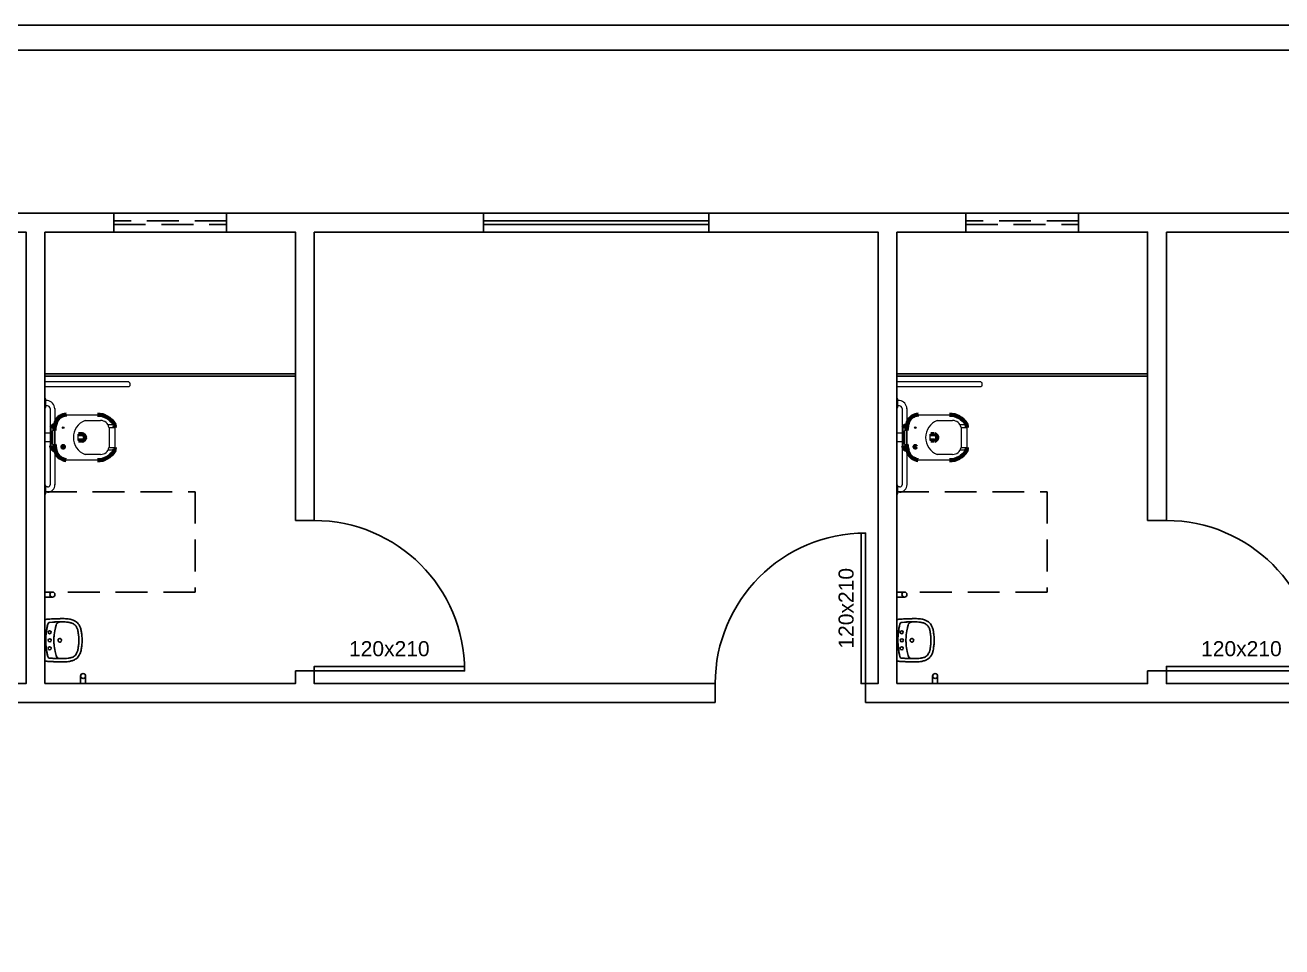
# Model space of a CAD drawing. Header units: centimetres. Extents: x 45464 to 685908, y 11779 to 14769.
# Drawn here: x 676515 to 677518, y 14034 to 14769 of the extents above; entities that cross this region are included whole.
import ezdxf
from ezdxf.enums import TextEntityAlignment as Align

# ---------------------------------------------------------------- set-up
doc = ezdxf.new("R2010")
doc.units = ezdxf.units.CM
doc.header["$LTSCALE"] = 4
doc.linetypes.add('DASHED2', pattern=[9.525, 6.35, -3.175])
for name, color, linetype in [('0.1', 1, 'Continuous'), ('0.2', 2, 'Continuous'), ('0.4', 4, 'Continuous'), ('0.6', 6, 'Continuous'), ('02-CONT', 2, 'Continuous'), ('08', 8, 'Continuous'), ('PDF1_PH - Metal', 253, 'Continuous'), ('PROJEÇÕES', 1, 'DASHED2')]:
    doc.layers.add(name, color=color, linetype=linetype)
doc.styles.add('2mm 1-50', font='arial.ttf', dxfattribs={"height": 0.1})

# ---------------------------------------------------------------- blocks, each defined once
blk = doc.blocks.new('1_00e-flat-47-flat-1')
at = {"color": 1}
blk.add_arc((-62.7, -34.1), 120, 0, 90, dxfattribs=at)
at = {"layer": '02-CONT'}
blk.add_lwpolyline([(-62.7, -34.1), (-62.7, -30.5), (57.3, -30.5), (57.3, -34.1)], close=True, dxfattribs=at)
blk = doc.blocks.new('1_00e-flat-46-flat-1')
at = {"color": 1}
blk.add_arc((34.1, -62.7), 120, 90, 180, dxfattribs=at)
at = {"layer": '02-CONT'}
blk.add_lwpolyline([(34.1, -62.7), (30.5, -62.7), (30.5, 57.3), (34.1, 57.3)], close=True, dxfattribs=at)
blk = doc.blocks.new('1_00e-flat-45-flat-1')
at = {"color": 1}
blk.add_arc((-62.7, -34.1), 120, 0, 90, dxfattribs=at)
at = {"layer": '02-CONT'}
blk.add_lwpolyline([(-62.7, -34.1), (-62.7, -30.5), (57.3, -30.5), (57.3, -34.1)], close=True, dxfattribs=at)
blk = doc.blocks.new('Barra 3-flat-22-flat-1')
at = {"layer": 'PDF1_PH - Metal', "lineweight": 9}
for points in [[(-25386.6, -18995.8), (-25386.6, -19002.6), (-25385.8, -19002.6), (-25385.8, -18995.8)], [(-25386.6, -19064.8), (-25386.6, -19071.5), (-25385.8, -19071.5), (-25385.8, -19064.8)]]:
    blk.add_lwpolyline(points, close=True, dxfattribs=at)
for points in [[(-25384.5, -18997.1), (-25385.8, -18997.1)], [(-25384.5, -19001.3), (-25385.8, -19001.3)], [(-25382.4, -19003.4), (-25382.4, -19064.4)], [(-25378.6, -19003.4), (-25378.6, -19064.4)], [(-25384.5, -19066), (-25385.8, -19066)], [(-25384.5, -19070.3), (-25385.8, -19070.3)]]:
    blk.add_lwpolyline(points, dxfattribs=at)
for centre, radius, start, end in [((-25385.6, -19004), 6.99, 2.8701, 81.3064), ((-25384.7, -19003.6), 2.27, 3.7764, 86.2265), ((-25384.7, -19064.1), 6.14, 272.0523, 359.9639), ((-25384.6, -19063.8), 2.26, 271.8185, 345.4984)]:
    blk.add_arc(centre, radius, start, end, dxfattribs=at)
blk = doc.blocks.new('bacia sanit-flat-20-flat-1')
at = {"layer": 'PDF1_PH - Metal', "lineweight": 9}
for points in [[(16655.1, 24450.5), (16680.1, 24450.5)], [(16670.3, 24445.9), (16670.8, 24445.9), (16671.2, 24445.9), (16671.6, 24445.9), (16672, 24445.9), (16680.5, 24445.9), (16680.9, 24445.9), (16681.3, 24445.9), (16681.8, 24445.9), (16682.2, 24445.9), (16682.6, 24445.9)], [(16693.7, 24442.5), (16688.6, 24442.5)], [(16643.3, 24435.7), (16638.2, 24435.7)], [(16643.3, 24425.3), (16643.3, 24425.6), (16643.3, 24439.1), (16643.3, 24439.9)], [(16644.1, 24437.4), (16644.1, 24437), (16644.1, 24436.6), (16644.1, 24428.1), (16644.1, 24427.7), (16644.1, 24427.2)], [(16644.5, 24426.8), (16644.5, 24426.8), (16645, 24426.8), (16645.4, 24426.8), (16645.8, 24426.8), (16645.8, 24432.3), (16645.8, 24437.8), (16645.4, 24437.8), (16645, 24437.8), (16644.5, 24437.8)], [(16665.7, 24429.8), (16665.3, 24429.8), (16664.8, 24429.8), (16664.8, 24430.2), (16664.8, 24430.6), (16664.8, 24431.1), (16664.8, 24431.5), (16664.8, 24431.9), (16664.8, 24432.3), (16664.8, 24432.7), (16664.8, 24433.2), (16664.8, 24433.6), (16664.8, 24434), (16664.8, 24434.4), (16664.8, 24434.9), (16665.3, 24434.9), (16665.3, 24434.9)], [(16689.4, 24440.4), (16693.6, 24440.4), (16694, 24440.4)], [(16689.4, 24440.4), (16689.4, 24439.9), (16689.4, 24439.5), (16689.4, 24439.1), (16689.4, 24438.7), (16689.4, 24438.2), (16689.4, 24437.8), (16689.4, 24437.4), (16689.4, 24437), (16689.4, 24436.6), (16689.4, 24436.1), (16689.4, 24435.7)], [(16689.4, 24435.7), (16689.4, 24435.3), (16689.4, 24434.9), (16689.4, 24434.4), (16689.4, 24434), (16689.4, 24433.6), (16689.4, 24433.2), (16689.4, 24432.7), (16689.4, 24432.3), (16689.4, 24431.9), (16689.4, 24431.5), (16689.4, 24431.1), (16689.4, 24430.6), (16689.4, 24430.2), (16689.4, 24429.4)], [(16694, 24440.4), (16694, 24439.9), (16694, 24439.5), (16694, 24439.1), (16694, 24438.7), (16694, 24438.2), (16694, 24437.8), (16694, 24437.4), (16694, 24437), (16694, 24436.6), (16694, 24436.1), (16694, 24435.7), (16694, 24435.3), (16694, 24434.9), (16694, 24434.4), (16694, 24434), (16694, 24433.6), (16694, 24433.2), (16694, 24432.7), (16694, 24432.3), (16694, 24431.9), (16694, 24431.5), (16694, 24431.1), (16694, 24430.6), (16694, 24430.2), (16694, 24429.8), (16694, 24429.4), (16694, 24428.9), (16694, 24428.5), (16694, 24428.1), (16694, 24427.7), (16694, 24427.2), (16694, 24426.8), (16694, 24426.4), (16694, 24426), (16694, 24425.6), (16694, 24425.1), (16694, 24424.7), (16694, 24424.3)], [(16643.3, 24428.9), (16638.2, 24428.9)], [(16693.7, 24422.2), (16688.6, 24422.2)], [(16689.4, 24429.4), (16689.4, 24428.9), (16689.4, 24428.5), (16689.4, 24428.1), (16689.4, 24427.7), (16689.4, 24427.2), (16689.4, 24426.8), (16689.4, 24426.4), (16689.4, 24426), (16689.4, 24425.6), (16689.4, 24425.1), (16689.4, 24424.7), (16689.4, 24424.3)], [(16689.4, 24424.3), (16693.6, 24424.3), (16694, 24424.3)], [(16689.4, 24424.3), (16693.6, 24424.3), (16694, 24424.3)], [(16680.1, 24414.1), (16655.1, 24414.1)], [(16682.6, 24418.8), (16682.2, 24418.8), (16681.8, 24418.8), (16681.3, 24418.8), (16680.5, 24418.8), (16672, 24418.8), (16671.6, 24418.8), (16671.2, 24418.8), (16670.8, 24418.8), (16670.3, 24418.8)]]:
    blk.add_lwpolyline(points, dxfattribs=at)
at = {"layer": 'PDF1_PH - Metal', "lineweight": 211}
for points in [[(16694, 24440.4, 0.086524), (16693.5, 24443.1, 0.264906), (16680.1, 24450.5)], [(16694, 24424.3, -0.086524), (16693.5, 24421.5, -0.264906), (16680.1, 24414.1)]]:
    blk.add_lwpolyline(points, format="xyb", dxfattribs=at)
blk.add_lwpolyline([(16670.3, 24432.3), (16670.3, 24432.3), (16670.3, 24432.3)], dxfattribs=at)
at = {"layer": 'PDF1_PH - Metal', "lineweight": 9}
blk.add_circle((16652.8, 24440.2), 0.635, dxfattribs=at)
at = {"layer": 'PDF1_PH - Metal', "lineweight": 211}
blk.add_circle((16652.8, 24424.9), 0.635, dxfattribs=at)
for centre, radius, start, end in [((16646.3, 24439.1), 3.16, 88.1661, 164.6032), ((16672, 24436.5), 26.2, 161.0139, 177.0973), ((16655.4, 24441.7), 8.83, 90.3217, 157.8056), ((16666.6, 25678.1), 1243.2, 269.9347, 270.0653), ((16667.8, 24432.3), 2.55, 275.8679, 84.1321), ((16646.3, 24425.4), 3.02, 177.2926, 274.2593), ((16673.4, 24429), 27.6, 184.427, 198.8013), ((16666.6, 23393.8), 1036, 89.9217, 90.0783), ((16656.6, 24424.4), 10.3, 204.627, 261.8049)]:
    blk.add_arc(centre, radius, start, end, dxfattribs=at)
at = {"layer": 'PDF1_PH - Metal', "lineweight": 9}
for centre, radius, start, end in [((16675.5, 24432.3), 14.5, 110.9822, 249.0178), ((16682.7, 24439), 6.82, 11.172, 90.6439), ((16644.5, 24437.4), 0.423, 90, 180), ((16644.5, 24427.2), 0.423, 180, 270), ((16682.7, 24425.6), 6.82, 269.3561, 348.828)]:
    blk.add_arc(centre, radius, start, end, dxfattribs=at)
blk = doc.blocks.new('L.51_P-flat-20-flat-1')
at = {"layer": '08'}
for p, q in [((0, 16), (0, 15.9)), ((0, 15.9), (0, -15.9)), ((0.6, 16.6), (0.6, 16.6)), ((0.7, 16.6), (0.6, 16.6)), ((1.8, 10.3), (1.8, 10.3)), ((2.3, 16.8), (2.3, 16.8)), ((6.1, 14.4), (4.1, 14.3)), ((6.1, 14.4), (4.1, 14.3)), ((6.1, 14.4), (6.1, 14.4)), ((8.9, 12.1), (8.2, 9)), ((11, 14.6), (10.2, 14.6)), ((11.9, 14.6), (12.2, 14.6)), ((16.6, 17.2), (16.6, 17.2)), ((21.1, 13.8), (21.1, 13.8)), ((0.8, 0), (0.8, 0)), ((8.9, -12.1), (8.2, -9)), ((0, -16), (0, -15.9)), ((0.6, -16.6), (0.6, -16.6)), ((0.6, -16.6), (0.7, -16.6)), ((1.8, -10.3), (1.8, -10.3)), ((2.3, -16.8), (2.3, -16.8)), ((6.1, -14.4), (4.1, -14.3)), ((6.1, -14.4), (4.1, -14.3)), ((6.1, -14.4), (6.1, -14.4)), ((11, -14.6), (10.2, -14.6)), ((11.9, -14.6), (12.2, -14.6)), ((16.6, -17.2), (16.6, -17.2)), ((21.1, -13.8), (21.1, -13.8))]:
    blk.add_line(p, q, dxfattribs=at)
for points in [[(0.6, 16.6), (0.6, 16.6, 0.380301), (0, 16)], [(2.3, 16.8), (2.3, 16.8, 0.007612), (0.7, 16.6)], [(2.3, 12.9), (2.3, 12.9, 0.047394), (0.8, 2.2)], [(0.8, 0), (0.8, 0, -0.05776), (2.3, 12.9)], [(2.3, 16.8, -0.006011), (4.1, 16.9, -0.005348), (6.8, 17.1, -0.004521), (12.1, 17.2, -0.006524), (14.4, 17.3, -0.013546), (16.6, 17.2)], [(16.6, 17.2, 0.014577), (14.4, 17.3, 0.005049), (13, 17.3, 0.003057), (11.2, 17.2, 0.003579), (6.6, 17.1, 0.005839), (3.9, 16.9, 0.006773), (2.3, 16.8)], [(4.1, 14.3), (4.1, 14.3, 0.334834), (2.3, 12.9)], [(2.3, 12.9), (2.3, 12.9, -0.332966), (4.1, 14.3)], [(2.3, 12.9), (2.3, 12.9, -0.000374), (2.3, 12.9)], [(4.1, 14.3), (4.1, 14.3, 0.000631), (4.1, 14.3)], [(11, 14.6, -0.005207), (9.8, 14.6, 0.005375), (9.2, 14.6, 0.00664), (8.6, 14.6, 0.004375), (7.9, 14.6, 0.001156), (6.7, 14.5, -0.003092), (6.1, 14.4)], [(6.1, 14.4, 0.002091), (6.5, 14.5, 0.001464), (7.6, 14.5, -0.004115), (8.4, 14.6, -0.007251), (9.2, 14.6)], [(8.9, 12.1), (8.9, 12.1, -0.307483), (11.5, 14.5)], [(9.2, 14.6, -0.00474), (9.5, 14.6, -0.002257), (9.8, 14.6, 0.000797), (10.2, 14.6)], [(11.6, 14.6), (11.6, 14.6, 0.000884), (11, 14.6)], [(11.6, 14.6, -0.048484), (11.6, 14.6, -0.048279), (11.6, 14.6, -0.084885), (11.6, 14.6, -0.141909), (11.6, 14.5, -0.057696), (11.6, 14.5, -0.043541), (11.6, 14.5, -0.040045), (11.6, 14.5, -0.034229), (11.6, 14.5, -0.023292), (11.6, 14.5, -0.016532), (11.6, 14.5, -0.014864), (11.5, 14.5, -0.018599), (11.5, 14.5, -0.010502), (11.5, 14.5)], [(11.5, 14.5, -0.031436), (11.5, 14.6, -0.037384), (11.5, 14.6, -0.040471), (11.5, 14.6, -0.050709), (11.5, 14.6, -0.178998), (11.5, 14.6, -0.053532), (11.5, 14.6, -0.043329), (11.5, 14.6, -0.036196), (11.5, 14.6, -0.039167), (11.5, 14.6, 0.07472), (11.5, 14.6, -0.042333), (11.5, 14.6)], [(11.5, 14.6, -0.034945), (11.5, 14.6, -0.02698), (11.5, 14.6, -0.021593), (11.5, 14.6, -0.016954), (11.5, 14.6, -0.017111), (11.5, 14.6, -0.016189), (11.5, 14.6, -0.01233), (11.6, 14.6, -0.012048), (11.6, 14.6)], [(11.5, 14.5, -0.009681), (11.5, 14.5, -0.009978), (11.5, 14.5, -0.026851), (11.5, 14.5, -0.027297), (11.5, 14.5, -0.027498), (11.5, 14.5, -0.032168), (11.5, 14.5, -0.049163), (11.5, 14.5, -0.186923), (11.5, 14.5, -0.107041), (11.5, 14.5, -0.038487), (11.5, 14.5, -0.012498), (11.5, 14.5, 0.025241), (11.5, 14.5, 0.046032), (11.5, 14.5)], [(11.7, 14.6), (11.7, 14.6, -0.021484), (11.6, 14.6)], [(11.6, 14.6, -0.032299), (11.6, 14.6, -0.039418), (11.6, 14.6, -0.046129), (11.6, 14.6, -0.058765), (11.6, 14.6, -0.15242), (11.6, 14.6, -0.058959), (11.6, 14.6, -0.046419), (11.6, 14.6, 0.005047), (11.6, 14.6, 0.034816), (11.6, 14.6, 0.004251), (11.6, 14.6, -0.041022), (11.6, 14.6)], [(11.6, 14.6, -0.041118), (11.6, 14.6, -0.033041), (11.6, 14.6, -0.026349), (11.6, 14.6, -0.020575), (11.6, 14.6, -0.016329), (11.6, 14.6, -0.013256), (11.6, 14.6, -0.016526), (11.6, 14.6, -0.01256), (11.6, 14.6, -0.007787), (11.7, 14.6)], [(12.2, 14.6, -0.002269), (13.8, 14.7, -0.004998), (15, 14.6, -0.007991), (16.2, 14.6, -0.025422), (18.6, 14.4)], [(19.8, 16.8, 0.02367), (17.6, 17.1, 0.009145), (16.6, 17.2)], [(18.6, 14.4, -0.020568), (20, 14.1, -0.019806), (21.1, 13.8)], [(29.5, 4, 0.007611), (29.3, 5.6, 0.01342), (29.1, 7.2, 0.036993), (28.4, 9.9, 0.053243), (27.3, 12.2, 0.127567), (24.2, 15.2, 0.05263), (21.9, 16.3, 0.024865), (20.3, 16.7, 0.007061), (19.8, 16.8)], [(21.1, 13.8, -0.030827), (22.2, 13.4, -0.09604), (24.4, 11.8, -0.063195), (25.3, 10.4, -0.034611), (25.9, 9.3, -0.022848), (26.2, 8.3)], [(0.8, 2.2), (0.8, 2.2, 0.010006), (0.8, 0)], [(0.8, 0), (0.8, 0, 0.05776), (2.3, -12.9)], [(7.3, 2.9, 0.012649), (7.2, 0.9, 0.007226), (7.2, 0)], [(7.3, -2.9, -0.012649), (7.2, -0.9, -0.007226), (7.2, 0)], [(10.5, 0), (10.5, 0, -0.124906), (10.7, 0.7)], [(10.7, 0.8), (10.7, 0.8, -0.2534), (11.9, 1.4)], [(12.1, 1.4), (12.1, 1.4, -0.381509), (13.4, 0)], [(12.1, -1.4), (12.1, -1.4, 0.381509), (13.4, 0)], [(26.9, 4.1, 0.00807), (26.7, 5.4, 0.011919), (26.5, 6.7, 0.013199), (26.3, 7.8, 0.008071), (26.2, 8.3)], [(27, 3.2), (27, 3.2, 0.005718), (26.9, 4.1)], [(27.1, 0), (27.1, 0, 0.019657), (27, 3.2)], [(27.1, 0), (27.1, 0, -0.019657), (27, -3.2)], [(29.7, 0), (29.7, 0, 0.024234), (29.5, 4)], [(0.8, -2.2), (0.8, -2.2, -0.010006), (0.8, 0)], [(2.3, -12.9), (2.3, -12.9, -0.047394), (0.8, -2.2)], [(10.5, 0), (10.5, 0, 0.124906), (10.7, -0.7)], [(10.7, -0.8), (10.7, -0.8, 0.2534), (11.9, -1.4)], [(19.8, -16.8, 0.041222), (22.4, -16.1, 0.064156), (24.9, -14.8, 0.11159), (27.5, -11.9, 0.047064), (28.4, -9.9, 0.01722), (28.7, -8.9, 0.01972), (29.1, -7.2, 0.013523), (29.3, -5.6, 0.009069), (29.5, -4)], [(21.1, -13.8, 0.030827), (22.2, -13.4, 0.09604), (24.4, -11.8, 0.063195), (25.3, -10.4, 0.034611), (25.9, -9.3, 0.022848), (26.2, -8.3)], [(26.9, -4.1, -0.00807), (26.7, -5.4, -0.011919), (26.5, -6.7, -0.013199), (26.3, -7.8, -0.008071), (26.2, -8.3)], [(27, -3.2), (27, -3.2, -0.005718), (26.9, -4.1)], [(29.5, -4), (29.5, -4, 0.024376), (29.7, 0)], [(0, -16), (0, -16, 0.380329), (0.6, -16.6)], [(0.7, -16.6), (0.7, -16.6, 0.007418), (2.3, -16.8)], [(4.1, -14.3), (4.1, -14.3, -0.334834), (2.3, -12.9)], [(2.3, -12.9), (2.3, -12.9, 0.000374), (2.3, -12.9)], [(2.3, -12.9), (2.3, -12.9, 0.332962), (4.1, -14.3)], [(2.3, -16.8, 0.006011), (4.1, -16.9, 0.005348), (6.8, -17.1, 0.004521), (12.1, -17.2, 0.006524), (14.4, -17.3, 0.013546), (16.6, -17.2)], [(2.3, -16.8, 0.00678), (3.9, -16.9, 0.004564), (5.7, -17, 0.002524), (7.5, -17.1, 0.004352), (12.1, -17.2, 0.006501), (14.4, -17.3, 0.013543), (16.6, -17.2)], [(4.1, -14.3), (4.1, -14.3, -0.000631), (4.1, -14.3)], [(11, -14.6, 0.005207), (9.8, -14.6, -0.005375), (9.2, -14.6, -0.00664), (8.6, -14.6, -0.004375), (7.9, -14.6, -0.001156), (6.7, -14.5, 0.003092), (6.1, -14.4)], [(6.1, -14.4, -0.002091), (6.5, -14.5, -0.001464), (7.6, -14.5, 0.004115), (8.4, -14.6, 0.007251), (9.2, -14.6)], [(8.9, -12.1), (8.9, -12.1, 0.307483), (11.5, -14.5)], [(9.2, -14.6, 0.00474), (9.5, -14.6, 0.002257), (9.8, -14.6, -0.000797), (10.2, -14.6)], [(11.6, -14.6), (11.6, -14.6, -0.000884), (11, -14.6)], [(11.6, -14.6, 0.048484), (11.6, -14.6, 0.048279), (11.6, -14.6, 0.084885), (11.6, -14.6, 0.141909), (11.6, -14.5, 0.057696), (11.6, -14.5, 0.043541), (11.6, -14.5, 0.040045), (11.6, -14.5, 0.034229), (11.6, -14.5, 0.023292), (11.6, -14.5, 0.016532), (11.6, -14.5, 0.014864), (11.5, -14.5, 0.018599), (11.5, -14.5, 0.010502), (11.5, -14.5)], [(11.7, -14.6), (11.7, -14.6, 0.021484), (11.6, -14.6)], [(11.6, -14.6, 0.041118), (11.6, -14.6, 0.033041), (11.6, -14.6, 0.026349), (11.6, -14.6, 0.020575), (11.6, -14.6, 0.016329), (11.6, -14.6, 0.013256), (11.6, -14.6, 0.016526), (11.6, -14.6, 0.01256), (11.6, -14.6, 0.007787), (11.7, -14.6)], [(11.6, -14.6, 0.032299), (11.6, -14.6, 0.039418), (11.6, -14.6, 0.046129), (11.6, -14.6, 0.058765), (11.6, -14.6, 0.15242), (11.6, -14.6, 0.058959), (11.6, -14.6, 0.046419), (11.6, -14.6, -0.005047), (11.6, -14.6, -0.034816), (11.6, -14.6, -0.004251), (11.6, -14.6, 0.041022), (11.6, -14.6)], [(18.6, -14.4, -0.025995), (16.2, -14.6, -0.0078), (15.4, -14.6, -0.006638), (12.2, -14.6)], [(16.6, -17.2, 0.021184), (18.8, -17, 0.011263), (19.8, -16.8)], [(21.1, -13.8, -0.022641), (19.9, -14.1, -0.018458), (18.6, -14.4)]]:
    blk.add_lwpolyline(points, format="xyb", dxfattribs=at)
at = {"layer": '08', "ltscale": 27.502596}
for centre in [(3.8, 6.4), (3.8, -6.4)]:
    blk.add_circle(centre, 1.22, dxfattribs=at)
at = {"layer": '08'}
for centre, radius, start, end in [((3.9, 0), 1.22, 0, 180), ((3.9, 0), 1.22, 180, 360), ((51.2, -0.7), 44, 167.345, 175.384), ((51.2, 0.7), 44, 184.616, 192.655)]:
    blk.add_arc(centre, radius, start, end, dxfattribs=at)
for centre, major_axis, ratio, start_param, end_param in [((11.5, 15.2), (0.347, 0.538), 0.98852, -2.558386, -2.421709), ((11.5, 15.2), (0.424, -0.48), 0.993745, -0.721267, -0.591454), ((12, 11.4), (0.71, -3.15), 0.999971, 2.93072, 3.008068), ((11.9, 0), (0.03, -1.44), 0.991671, -2.157977, -2.111955), ((11.9, 0), (0.06, -1.44), 0.992169, -2.130367, -2.113744), ((12, 0), (0.13, -1.46), 0.992499, 2.941317, 3.068984), ((11.9, 0), (0.03, 1.44), 0.991671, 2.111955, 2.157977), ((11.9, 0), (0.06, 1.44), 0.992169, 2.113744, 2.130367), ((12, 0), (0.13, 1.46), 0.992499, -3.068984, -2.941317), ((12, -11.4), (0.71, 3.15), 0.999971, -3.008068, -2.93072)]:
    blk.add_ellipse(centre, major_axis=major_axis, ratio=ratio, start_param=start_param, end_param=end_param, dxfattribs=at)
blk = doc.blocks.new('Barra 3-flat-21-flat-1')
at = {"layer": 'PDF1_PH - Metal', "lineweight": 9}
for points in [[(-25386.6, -18995.8), (-25386.6, -19002.6), (-25385.8, -19002.6), (-25385.8, -18995.8)], [(-25386.6, -19064.8), (-25386.6, -19071.5), (-25385.8, -19071.5), (-25385.8, -19064.8)]]:
    blk.add_lwpolyline(points, close=True, dxfattribs=at)
for points in [[(-25384.5, -18997.1), (-25385.8, -18997.1)], [(-25384.5, -19001.3), (-25385.8, -19001.3)], [(-25382.4, -19003.4), (-25382.4, -19064.4)], [(-25378.6, -19003.4), (-25378.6, -19064.4)], [(-25384.5, -19066), (-25385.8, -19066)], [(-25384.5, -19070.3), (-25385.8, -19070.3)]]:
    blk.add_lwpolyline(points, dxfattribs=at)
for centre, radius, start, end in [((-25385.6, -19004), 6.99, 2.8701, 81.3064), ((-25384.7, -19003.6), 2.27, 3.7764, 86.2265), ((-25384.7, -19064.1), 6.14, 272.0523, 359.9639), ((-25384.6, -19063.8), 2.26, 271.8185, 345.4984)]:
    blk.add_arc(centre, radius, start, end, dxfattribs=at)
blk = doc.blocks.new('bacia sanit-flat-19-flat-1')
at = {"layer": 'PDF1_PH - Metal', "lineweight": 9}
for points in [[(16655.1, 24450.5), (16680.1, 24450.5)], [(16670.3, 24445.9), (16670.8, 24445.9), (16671.2, 24445.9), (16671.6, 24445.9), (16672, 24445.9), (16680.5, 24445.9), (16680.9, 24445.9), (16681.3, 24445.9), (16681.8, 24445.9), (16682.2, 24445.9), (16682.6, 24445.9)], [(16693.7, 24442.5), (16688.6, 24442.5)], [(16643.3, 24435.7), (16638.2, 24435.7)], [(16643.3, 24425.3), (16643.3, 24425.6), (16643.3, 24439.1), (16643.3, 24439.9)], [(16644.1, 24437.4), (16644.1, 24437), (16644.1, 24436.6), (16644.1, 24428.1), (16644.1, 24427.7), (16644.1, 24427.2)], [(16644.5, 24426.8), (16644.5, 24426.8), (16645, 24426.8), (16645.4, 24426.8), (16645.8, 24426.8), (16645.8, 24432.3), (16645.8, 24437.8), (16645.4, 24437.8), (16645, 24437.8), (16644.5, 24437.8)], [(16665.7, 24429.8), (16665.3, 24429.8), (16664.8, 24429.8), (16664.8, 24430.2), (16664.8, 24430.6), (16664.8, 24431.1), (16664.8, 24431.5), (16664.8, 24431.9), (16664.8, 24432.3), (16664.8, 24432.7), (16664.8, 24433.2), (16664.8, 24433.6), (16664.8, 24434), (16664.8, 24434.4), (16664.8, 24434.9), (16665.3, 24434.9), (16665.3, 24434.9)], [(16689.4, 24440.4), (16693.6, 24440.4), (16694, 24440.4)], [(16689.4, 24440.4), (16689.4, 24439.9), (16689.4, 24439.5), (16689.4, 24439.1), (16689.4, 24438.7), (16689.4, 24438.2), (16689.4, 24437.8), (16689.4, 24437.4), (16689.4, 24437), (16689.4, 24436.6), (16689.4, 24436.1), (16689.4, 24435.7)], [(16689.4, 24435.7), (16689.4, 24435.3), (16689.4, 24434.9), (16689.4, 24434.4), (16689.4, 24434), (16689.4, 24433.6), (16689.4, 24433.2), (16689.4, 24432.7), (16689.4, 24432.3), (16689.4, 24431.9), (16689.4, 24431.5), (16689.4, 24431.1), (16689.4, 24430.6), (16689.4, 24430.2), (16689.4, 24429.4)], [(16694, 24440.4), (16694, 24439.9), (16694, 24439.5), (16694, 24439.1), (16694, 24438.7), (16694, 24438.2), (16694, 24437.8), (16694, 24437.4), (16694, 24437), (16694, 24436.6), (16694, 24436.1), (16694, 24435.7), (16694, 24435.3), (16694, 24434.9), (16694, 24434.4), (16694, 24434), (16694, 24433.6), (16694, 24433.2), (16694, 24432.7), (16694, 24432.3), (16694, 24431.9), (16694, 24431.5), (16694, 24431.1), (16694, 24430.6), (16694, 24430.2), (16694, 24429.8), (16694, 24429.4), (16694, 24428.9), (16694, 24428.5), (16694, 24428.1), (16694, 24427.7), (16694, 24427.2), (16694, 24426.8), (16694, 24426.4), (16694, 24426), (16694, 24425.6), (16694, 24425.1), (16694, 24424.7), (16694, 24424.3)], [(16643.3, 24428.9), (16638.2, 24428.9)], [(16693.7, 24422.2), (16688.6, 24422.2)], [(16689.4, 24429.4), (16689.4, 24428.9), (16689.4, 24428.5), (16689.4, 24428.1), (16689.4, 24427.7), (16689.4, 24427.2), (16689.4, 24426.8), (16689.4, 24426.4), (16689.4, 24426), (16689.4, 24425.6), (16689.4, 24425.1), (16689.4, 24424.7), (16689.4, 24424.3)], [(16689.4, 24424.3), (16693.6, 24424.3), (16694, 24424.3)], [(16689.4, 24424.3), (16693.6, 24424.3), (16694, 24424.3)], [(16680.1, 24414.1), (16655.1, 24414.1)], [(16682.6, 24418.8), (16682.2, 24418.8), (16681.8, 24418.8), (16681.3, 24418.8), (16680.5, 24418.8), (16672, 24418.8), (16671.6, 24418.8), (16671.2, 24418.8), (16670.8, 24418.8), (16670.3, 24418.8)]]:
    blk.add_lwpolyline(points, dxfattribs=at)
at = {"layer": 'PDF1_PH - Metal', "lineweight": 211}
for points in [[(16694, 24440.4, 0.086524), (16693.5, 24443.1, 0.264906), (16680.1, 24450.5)], [(16694, 24424.3, -0.086524), (16693.5, 24421.5, -0.264906), (16680.1, 24414.1)]]:
    blk.add_lwpolyline(points, format="xyb", dxfattribs=at)
blk.add_lwpolyline([(16670.3, 24432.3), (16670.3, 24432.3), (16670.3, 24432.3)], dxfattribs=at)
at = {"layer": 'PDF1_PH - Metal', "lineweight": 9}
blk.add_circle((16652.8, 24440.2), 0.635, dxfattribs=at)
at = {"layer": 'PDF1_PH - Metal', "lineweight": 211}
blk.add_circle((16652.8, 24424.9), 0.635, dxfattribs=at)
for centre, radius, start, end in [((16646.3, 24439.1), 3.16, 88.1661, 164.6032), ((16672, 24436.5), 26.2, 161.0139, 177.0973), ((16655.4, 24441.7), 8.83, 90.3217, 157.8056), ((16666.6, 25678.1), 1243.2, 269.9347, 270.0653), ((16667.8, 24432.3), 2.55, 275.8679, 84.1321), ((16646.3, 24425.4), 3.02, 177.2926, 274.2593), ((16673.4, 24429), 27.6, 184.427, 198.8013), ((16666.6, 23393.8), 1036, 89.9217, 90.0783), ((16656.6, 24424.4), 10.3, 204.627, 261.8049)]:
    blk.add_arc(centre, radius, start, end, dxfattribs=at)
at = {"layer": 'PDF1_PH - Metal', "lineweight": 9}
for centre, radius, start, end in [((16675.5, 24432.3), 14.5, 110.9822, 249.0178), ((16682.7, 24439), 6.82, 11.172, 90.6439), ((16644.5, 24437.4), 0.423, 90, 180), ((16644.5, 24427.2), 0.423, 180, 270), ((16682.7, 24425.6), 6.82, 269.3561, 348.828)]:
    blk.add_arc(centre, radius, start, end, dxfattribs=at)
blk = doc.blocks.new('L.51_P-flat-19-flat-1')
at = {"layer": '08'}
for p, q in [((0, 16), (0, 15.9)), ((0, 15.9), (0, -15.9)), ((0.6, 16.6), (0.6, 16.6)), ((0.7, 16.6), (0.6, 16.6)), ((1.8, 10.3), (1.8, 10.3)), ((2.3, 16.8), (2.3, 16.8)), ((6.1, 14.4), (4.1, 14.3)), ((6.1, 14.4), (4.1, 14.3)), ((6.1, 14.4), (6.1, 14.4)), ((8.9, 12.1), (8.2, 9)), ((11, 14.6), (10.2, 14.6)), ((11.9, 14.6), (12.2, 14.6)), ((16.6, 17.2), (16.6, 17.2)), ((21.1, 13.8), (21.1, 13.8)), ((0.8, 0), (0.8, 0)), ((8.9, -12.1), (8.2, -9)), ((0, -16), (0, -15.9)), ((0.6, -16.6), (0.6, -16.6)), ((0.6, -16.6), (0.7, -16.6)), ((1.8, -10.3), (1.8, -10.3)), ((2.3, -16.8), (2.3, -16.8)), ((6.1, -14.4), (4.1, -14.3)), ((6.1, -14.4), (4.1, -14.3)), ((6.1, -14.4), (6.1, -14.4)), ((11, -14.6), (10.2, -14.6)), ((11.9, -14.6), (12.2, -14.6)), ((16.6, -17.2), (16.6, -17.2)), ((21.1, -13.8), (21.1, -13.8))]:
    blk.add_line(p, q, dxfattribs=at)
for points in [[(0.6, 16.6), (0.6, 16.6, 0.380301), (0, 16)], [(2.3, 16.8), (2.3, 16.8, 0.007612), (0.7, 16.6)], [(2.3, 12.9), (2.3, 12.9, 0.047394), (0.8, 2.2)], [(0.8, 0), (0.8, 0, -0.05776), (2.3, 12.9)], [(2.3, 16.8, -0.006011), (4.1, 16.9, -0.005348), (6.8, 17.1, -0.004521), (12.1, 17.2, -0.006524), (14.4, 17.3, -0.013546), (16.6, 17.2)], [(16.6, 17.2, 0.014577), (14.4, 17.3, 0.005049), (13, 17.3, 0.003057), (11.2, 17.2, 0.003579), (6.6, 17.1, 0.005839), (3.9, 16.9, 0.006773), (2.3, 16.8)], [(4.1, 14.3), (4.1, 14.3, 0.334834), (2.3, 12.9)], [(2.3, 12.9), (2.3, 12.9, -0.332966), (4.1, 14.3)], [(2.3, 12.9), (2.3, 12.9, -0.000374), (2.3, 12.9)], [(4.1, 14.3), (4.1, 14.3, 0.000631), (4.1, 14.3)], [(11, 14.6, -0.005207), (9.8, 14.6, 0.005375), (9.2, 14.6, 0.00664), (8.6, 14.6, 0.004375), (7.9, 14.6, 0.001156), (6.7, 14.5, -0.003092), (6.1, 14.4)], [(6.1, 14.4, 0.002091), (6.5, 14.5, 0.001464), (7.6, 14.5, -0.004115), (8.4, 14.6, -0.007251), (9.2, 14.6)], [(8.9, 12.1), (8.9, 12.1, -0.307483), (11.5, 14.5)], [(9.2, 14.6, -0.00474), (9.5, 14.6, -0.002257), (9.8, 14.6, 0.000797), (10.2, 14.6)], [(11.6, 14.6), (11.6, 14.6, 0.000884), (11, 14.6)], [(11.6, 14.6, -0.048484), (11.6, 14.6, -0.048279), (11.6, 14.6, -0.084885), (11.6, 14.6, -0.141909), (11.6, 14.5, -0.057696), (11.6, 14.5, -0.043541), (11.6, 14.5, -0.040045), (11.6, 14.5, -0.034229), (11.6, 14.5, -0.023292), (11.6, 14.5, -0.016532), (11.6, 14.5, -0.014864), (11.5, 14.5, -0.018599), (11.5, 14.5, -0.010502), (11.5, 14.5)], [(11.5, 14.5, -0.031436), (11.5, 14.6, -0.037384), (11.5, 14.6, -0.040471), (11.5, 14.6, -0.050709), (11.5, 14.6, -0.178998), (11.5, 14.6, -0.053532), (11.5, 14.6, -0.043329), (11.5, 14.6, -0.036196), (11.5, 14.6, -0.039167), (11.5, 14.6, 0.07472), (11.5, 14.6, -0.042333), (11.5, 14.6)], [(11.5, 14.6, -0.034945), (11.5, 14.6, -0.02698), (11.5, 14.6, -0.021593), (11.5, 14.6, -0.016954), (11.5, 14.6, -0.017111), (11.5, 14.6, -0.016189), (11.5, 14.6, -0.01233), (11.6, 14.6, -0.012048), (11.6, 14.6)], [(11.5, 14.5, -0.009681), (11.5, 14.5, -0.009978), (11.5, 14.5, -0.026851), (11.5, 14.5, -0.027297), (11.5, 14.5, -0.027498), (11.5, 14.5, -0.032168), (11.5, 14.5, -0.049163), (11.5, 14.5, -0.186923), (11.5, 14.5, -0.107041), (11.5, 14.5, -0.038487), (11.5, 14.5, -0.012498), (11.5, 14.5, 0.025241), (11.5, 14.5, 0.046032), (11.5, 14.5)], [(11.7, 14.6), (11.7, 14.6, -0.021484), (11.6, 14.6)], [(11.6, 14.6, -0.032299), (11.6, 14.6, -0.039418), (11.6, 14.6, -0.046129), (11.6, 14.6, -0.058765), (11.6, 14.6, -0.15242), (11.6, 14.6, -0.058959), (11.6, 14.6, -0.046419), (11.6, 14.6, 0.005047), (11.6, 14.6, 0.034816), (11.6, 14.6, 0.004251), (11.6, 14.6, -0.041022), (11.6, 14.6)], [(11.6, 14.6, -0.041118), (11.6, 14.6, -0.033041), (11.6, 14.6, -0.026349), (11.6, 14.6, -0.020575), (11.6, 14.6, -0.016329), (11.6, 14.6, -0.013256), (11.6, 14.6, -0.016526), (11.6, 14.6, -0.01256), (11.6, 14.6, -0.007787), (11.7, 14.6)], [(12.2, 14.6, -0.002269), (13.8, 14.7, -0.004998), (15, 14.6, -0.007991), (16.2, 14.6, -0.025422), (18.6, 14.4)], [(19.8, 16.8, 0.02367), (17.6, 17.1, 0.009145), (16.6, 17.2)], [(18.6, 14.4, -0.020568), (20, 14.1, -0.019806), (21.1, 13.8)], [(29.5, 4, 0.007611), (29.3, 5.6, 0.01342), (29.1, 7.2, 0.036993), (28.4, 9.9, 0.053243), (27.3, 12.2, 0.127567), (24.2, 15.2, 0.05263), (21.9, 16.3, 0.024865), (20.3, 16.7, 0.007061), (19.8, 16.8)], [(21.1, 13.8, -0.030827), (22.2, 13.4, -0.09604), (24.4, 11.8, -0.063195), (25.3, 10.4, -0.034611), (25.9, 9.3, -0.022848), (26.2, 8.3)], [(0.8, 2.2), (0.8, 2.2, 0.010006), (0.8, 0)], [(0.8, 0), (0.8, 0, 0.05776), (2.3, -12.9)], [(7.3, 2.9, 0.012649), (7.2, 0.9, 0.007226), (7.2, 0)], [(7.3, -2.9, -0.012649), (7.2, -0.9, -0.007226), (7.2, 0)], [(10.5, 0), (10.5, 0, -0.124906), (10.7, 0.7)], [(10.7, 0.8), (10.7, 0.8, -0.2534), (11.9, 1.4)], [(12.1, 1.4), (12.1, 1.4, -0.381509), (13.4, 0)], [(12.1, -1.4), (12.1, -1.4, 0.381509), (13.4, 0)], [(26.9, 4.1, 0.00807), (26.7, 5.4, 0.011919), (26.5, 6.7, 0.013199), (26.3, 7.8, 0.008071), (26.2, 8.3)], [(27, 3.2), (27, 3.2, 0.005718), (26.9, 4.1)], [(27.1, 0), (27.1, 0, 0.019657), (27, 3.2)], [(27.1, 0), (27.1, 0, -0.019657), (27, -3.2)], [(29.7, 0), (29.7, 0, 0.024234), (29.5, 4)], [(0.8, -2.2), (0.8, -2.2, -0.010006), (0.8, 0)], [(2.3, -12.9), (2.3, -12.9, -0.047394), (0.8, -2.2)], [(10.5, 0), (10.5, 0, 0.124906), (10.7, -0.7)], [(10.7, -0.8), (10.7, -0.8, 0.2534), (11.9, -1.4)], [(19.8, -16.8, 0.041222), (22.4, -16.1, 0.064156), (24.9, -14.8, 0.11159), (27.5, -11.9, 0.047064), (28.4, -9.9, 0.01722), (28.7, -8.9, 0.01972), (29.1, -7.2, 0.013523), (29.3, -5.6, 0.009069), (29.5, -4)], [(21.1, -13.8, 0.030827), (22.2, -13.4, 0.09604), (24.4, -11.8, 0.063195), (25.3, -10.4, 0.034611), (25.9, -9.3, 0.022848), (26.2, -8.3)], [(26.9, -4.1, -0.00807), (26.7, -5.4, -0.011919), (26.5, -6.7, -0.013199), (26.3, -7.8, -0.008071), (26.2, -8.3)], [(27, -3.2), (27, -3.2, -0.005718), (26.9, -4.1)], [(29.5, -4), (29.5, -4, 0.024376), (29.7, 0)], [(0, -16), (0, -16, 0.380329), (0.6, -16.6)], [(0.7, -16.6), (0.7, -16.6, 0.007418), (2.3, -16.8)], [(4.1, -14.3), (4.1, -14.3, -0.334834), (2.3, -12.9)], [(2.3, -12.9), (2.3, -12.9, 0.000374), (2.3, -12.9)], [(2.3, -12.9), (2.3, -12.9, 0.332962), (4.1, -14.3)], [(2.3, -16.8, 0.006011), (4.1, -16.9, 0.005348), (6.8, -17.1, 0.004521), (12.1, -17.2, 0.006524), (14.4, -17.3, 0.013546), (16.6, -17.2)], [(2.3, -16.8, 0.00678), (3.9, -16.9, 0.004564), (5.7, -17, 0.002524), (7.5, -17.1, 0.004352), (12.1, -17.2, 0.006501), (14.4, -17.3, 0.013543), (16.6, -17.2)], [(4.1, -14.3), (4.1, -14.3, -0.000631), (4.1, -14.3)], [(11, -14.6, 0.005207), (9.8, -14.6, -0.005375), (9.2, -14.6, -0.00664), (8.6, -14.6, -0.004375), (7.9, -14.6, -0.001156), (6.7, -14.5, 0.003092), (6.1, -14.4)], [(6.1, -14.4, -0.002091), (6.5, -14.5, -0.001464), (7.6, -14.5, 0.004115), (8.4, -14.6, 0.007251), (9.2, -14.6)], [(8.9, -12.1), (8.9, -12.1, 0.307483), (11.5, -14.5)], [(9.2, -14.6, 0.00474), (9.5, -14.6, 0.002257), (9.8, -14.6, -0.000797), (10.2, -14.6)], [(11.6, -14.6), (11.6, -14.6, -0.000884), (11, -14.6)], [(11.6, -14.6, 0.048484), (11.6, -14.6, 0.048279), (11.6, -14.6, 0.084885), (11.6, -14.6, 0.141909), (11.6, -14.5, 0.057696), (11.6, -14.5, 0.043541), (11.6, -14.5, 0.040045), (11.6, -14.5, 0.034229), (11.6, -14.5, 0.023292), (11.6, -14.5, 0.016532), (11.6, -14.5, 0.014864), (11.5, -14.5, 0.018599), (11.5, -14.5, 0.010502), (11.5, -14.5)], [(11.7, -14.6), (11.7, -14.6, 0.021484), (11.6, -14.6)], [(11.6, -14.6, 0.041118), (11.6, -14.6, 0.033041), (11.6, -14.6, 0.026349), (11.6, -14.6, 0.020575), (11.6, -14.6, 0.016329), (11.6, -14.6, 0.013256), (11.6, -14.6, 0.016526), (11.6, -14.6, 0.01256), (11.6, -14.6, 0.007787), (11.7, -14.6)], [(11.6, -14.6, 0.032299), (11.6, -14.6, 0.039418), (11.6, -14.6, 0.046129), (11.6, -14.6, 0.058765), (11.6, -14.6, 0.15242), (11.6, -14.6, 0.058959), (11.6, -14.6, 0.046419), (11.6, -14.6, -0.005047), (11.6, -14.6, -0.034816), (11.6, -14.6, -0.004251), (11.6, -14.6, 0.041022), (11.6, -14.6)], [(18.6, -14.4, -0.025995), (16.2, -14.6, -0.0078), (15.4, -14.6, -0.006638), (12.2, -14.6)], [(16.6, -17.2, 0.021184), (18.8, -17, 0.011263), (19.8, -16.8)], [(21.1, -13.8, -0.022641), (19.9, -14.1, -0.018458), (18.6, -14.4)]]:
    blk.add_lwpolyline(points, format="xyb", dxfattribs=at)
at = {"layer": '08', "ltscale": 27.502596}
for centre in [(3.8, 6.4), (3.8, -6.4)]:
    blk.add_circle(centre, 1.22, dxfattribs=at)
at = {"layer": '08'}
for centre, radius, start, end in [((3.9, 0), 1.22, 0, 180), ((3.9, 0), 1.22, 180, 360), ((51.2, -0.7), 44, 167.345, 175.384), ((51.2, 0.7), 44, 184.616, 192.655)]:
    blk.add_arc(centre, radius, start, end, dxfattribs=at)
for centre, major_axis, ratio, start_param, end_param in [((11.5, 15.2), (0.347, 0.538), 0.98852, -2.558386, -2.421709), ((11.5, 15.2), (0.424, -0.48), 0.993745, -0.721267, -0.591454), ((12, 11.4), (0.71, -3.15), 0.999971, 2.93072, 3.008068), ((11.9, 0), (0.03, -1.44), 0.991671, -2.157977, -2.111955), ((11.9, 0), (0.06, -1.44), 0.992169, -2.130367, -2.113744), ((12, 0), (0.13, -1.46), 0.992499, 2.941317, 3.068984), ((11.9, 0), (0.03, 1.44), 0.991671, 2.111955, 2.157977), ((11.9, 0), (0.06, 1.44), 0.992169, 2.113744, 2.130367), ((12, 0), (0.13, 1.46), 0.992499, -3.068984, -2.941317), ((12, -11.4), (0.71, 3.15), 0.999971, -3.008068, -2.93072)]:
    blk.add_ellipse(centre, major_axis=major_axis, ratio=ratio, start_param=start_param, end_param=end_param, dxfattribs=at)

msp = doc.modelspace()

# ---------------------------------------------------------------- linework, layer by layer
at = {"layer": '0.1', "linetype": 'DASHED2'}
for p, q in [((676676, 14612.9), (676586, 14612.9)), ((677356, 14612.9), (677266, 14612.9)), ((676586, 14609.9), (676676, 14609.9)), ((677266, 14609.9), (677356, 14609.9))]:
    msp.add_line(p, q, dxfattribs=at)
at = {"layer": '0.1'}
for p, q in [((676531, 14490.9), (676731, 14490.9)), ((676531, 14488.9), (676731, 14488.9)), ((677211, 14490.9), (677411, 14490.9)), ((677211, 14488.9), (677411, 14488.9))]:
    msp.add_line(p, q, dxfattribs=at)
at = {"layer": '0.2'}
for p, q in [((677061, 14618.9), (676881, 14618.9)), ((677061, 14612.9), (676881, 14612.9)), ((676881, 14609.9), (677061, 14609.9)), ((676881, 14603.9), (677061, 14603.9))]:
    msp.add_line(p, q, dxfattribs=at)
at = {"layer": '0.4'}
for points in [[(672545.7, 11779.4), (672526.1, 11779.4), (672908, 14768.9), (685908.5, 14768.9), (685070.5, 12352.6)], [(672548.9, 11799.4), (672925.6, 14748.9), (685880.4, 14748.9), (685056.3, 12372.6)]]:
    msp.add_lwpolyline(points, dxfattribs=at)
at = {"layer": '0.6'}
for p, q in [((676586, 14603.9), (676586, 14618.9)), ((676676, 14618.9), (676586, 14618.9)), ((676676, 14603.9), (676676, 14618.9)), ((676881, 14618.9), (676881, 14603.9)), ((677061, 14618.9), (677061, 14603.9)), ((677266, 14603.9), (677266, 14618.9)), ((677356, 14618.9), (677266, 14618.9)), ((677356, 14603.9), (677356, 14618.9)), ((676586, 14603.9), (676676, 14603.9)), ((677266, 14603.9), (677356, 14603.9)), ((676746, 14373.9), (676731, 14373.9)), ((677426, 14373.9), (677411, 14373.9)), ((676746, 14253.9), (676731, 14253.9)), ((677426, 14253.9), (677411, 14253.9)), ((677066, 14243.9), (677066, 14228.9)), ((677186, 14243.9), (677186, 14228.9))]:
    msp.add_line(p, q, dxfattribs=at)
for points in [[(676531, 14618.9), (676381, 14618.9)], [(676586, 14618.9), (676516, 14618.9)], [(676746, 14618.9), (676676, 14618.9)], [(676881, 14618.9), (676731, 14618.9)], [(677211, 14618.9), (677061, 14618.9)], [(677266, 14618.9), (677196, 14618.9)], [(677426, 14618.9), (677356, 14618.9)], [(677561, 14618.9), (677411, 14618.9)], [(676506, 14243.9), (676516, 14243.9), (676516, 14603.9), (676381, 14603.9)], [(676531, 14243.9), (676531, 14603.9)], [(676586, 14603.9), (676531, 14603.9)], [(676731, 14373.9), (676731, 14603.9), (676676, 14603.9)], [(676746, 14373.9), (676746, 14603.9)], [(676881, 14603.9), (676746, 14603.9)], [(677186, 14243.9), (677196, 14243.9), (677196, 14603.9), (677061, 14603.9)], [(677211, 14243.9), (677211, 14603.9)], [(677266, 14603.9), (677211, 14603.9)], [(677411, 14373.9), (677411, 14603.9), (677356, 14603.9)], [(677426, 14373.9), (677426, 14603.9)], [(677561, 14603.9), (677426, 14603.9)], [(676531, 14243.9), (676731, 14243.9), (676731, 14253.9)], [(676731, 14253.9), (676731, 14243.9)], [(676746, 14243.9), (676746, 14253.9)], [(676746, 14253.9), (676746, 14243.9), (676756, 14243.9)], [(677211, 14243.9), (677411, 14243.9), (677411, 14253.9)], [(677411, 14253.9), (677411, 14243.9)], [(677426, 14243.9), (677426, 14253.9)], [(677426, 14253.9), (677426, 14243.9), (677436, 14243.9)], [(676746, 14243.9), (677066, 14243.9)], [(677436, 14243.9), (677746, 14243.9)], [(676506, 14228.9), (676531, 14228.9)], [(676516, 14228.9), (676516, 14228.9), (676756, 14228.9)], [(676756, 14228.9), (677066, 14228.9)], [(677186, 14228.9), (677211, 14228.9)], [(677196, 14228.9), (677196, 14228.9), (677436, 14228.9)], [(677436, 14228.9), (677746, 14228.9)]]:
    msp.add_lwpolyline(points, dxfattribs=at)
at = {"layer": 'PDF1_PH - Metal', "lineweight": 9}
for points in [[(676597.9, 14484.4), (676531, 14484.4)], [(677277.9, 14484.4), (677211, 14484.4)], [(676597.9, 14480.6), (676531, 14480.6)], [(677277.9, 14480.6), (677211, 14480.6)]]:
    msp.add_lwpolyline(points, dxfattribs=at)
for points in [[(676597.9, 14484.4, -0.176777), (676598.3, 14484.2, -0.043904), (676598.4, 14484.1, -0.042425), (676598.5, 14484, -0.033143), (676598.6, 14483.8, -0.033667), (676598.7, 14483.5, -0.038328), (676598.8, 14483, -0.068668), (676598.8, 14481.9, -0.032308), (676598.7, 14481.4, -0.033667), (676598.6, 14481.2, -0.032003), (676598.5, 14481, -0.096572), (676598.2, 14480.7, -0.164767), (676597.9, 14480.6)], [(677277.9, 14484.4, -0.176777), (677278.3, 14484.2, -0.043904), (677278.4, 14484.1, -0.042425), (677278.5, 14484, -0.033143), (677278.6, 14483.8, -0.033667), (677278.7, 14483.5, -0.038328), (677278.8, 14483, -0.068668), (677278.8, 14481.9, -0.032308), (677278.7, 14481.4, -0.033667), (677278.6, 14481.2, -0.032003), (677278.5, 14481, -0.096572), (677278.2, 14480.7, -0.164767), (677277.9, 14480.6)]]:
    msp.add_lwpolyline(points, format="xyb", dxfattribs=at)
at = {"layer": 'PDF1_PH - Metal'}
for points in [[(676537, 14316.8), (676531, 14316.8), (676531, 14312.8), (676537, 14312.8)], [(677217, 14316.8), (677211, 14316.8), (677211, 14312.8), (677217, 14312.8)], [(676559.5, 14249.9), (676559.5, 14243.9), (676563.5, 14243.9), (676563.5, 14249.9)], [(677239.5, 14249.9), (677239.5, 14243.9), (677243.5, 14243.9), (677243.5, 14249.9)]]:
    msp.add_lwpolyline(points, dxfattribs=at)
for centre in [(676537, 14314.8), (677217, 14314.8), (676561.5, 14249.9), (677241.5, 14249.9)]:
    msp.add_circle(centre, 2, dxfattribs=at)
at = {"layer": 'PROJEÇÕES', "color": 250}
for points in [[(676531, 14396.8), (676651, 14396.8), (676651, 14316.8), (676531, 14316.8)], [(677211, 14396.8), (677331, 14396.8), (677331, 14316.8), (677211, 14316.8)]]:
    msp.add_lwpolyline(points, close=True, dxfattribs=at)

# ---------------------------------------------------------------- block references
at = {"layer": '0.6'}
for name, p in [('Barra 3-flat-22-flat-1', (701917.6, 33466.7)), ('Barra 3-flat-21-flat-1', (702597.6, 33466.7)), ('bacia sanit-flat-20-flat-1', (659892.8, -9992.2)), ('bacia sanit-flat-19-flat-1', (660572.8, -9992.2)), ('1_00e-flat-47-flat-1', (676808.7, 14288)), ('1_00e-flat-45-flat-1', (677488.7, 14288)), ('1_00e-flat-46-flat-1', (677151.9, 14306.6)), ('L.51_P-flat-20-flat-1', (676531, 14278.4)), ('L.51_P-flat-19-flat-1', (677211, 14278.4))]:
    msp.add_blockref(name, p, dxfattribs=at)

# ---------------------------------------------------------------- texts
at = {"layer": '02-CONT', "style": '2mm 1-50'}
msp.add_text('120x210', height=12, rotation=90, dxfattribs=at).set_placement((677170.4, 14303.9), align=Align.MIDDLE_CENTER)
for p in [(676805.9, 14271.7), (677485.9, 14271.7)]:
    msp.add_text('120x210', height=12, dxfattribs=at).set_placement(p, align=Align.MIDDLE_CENTER)

doc.saveas('drawing.dxf')
